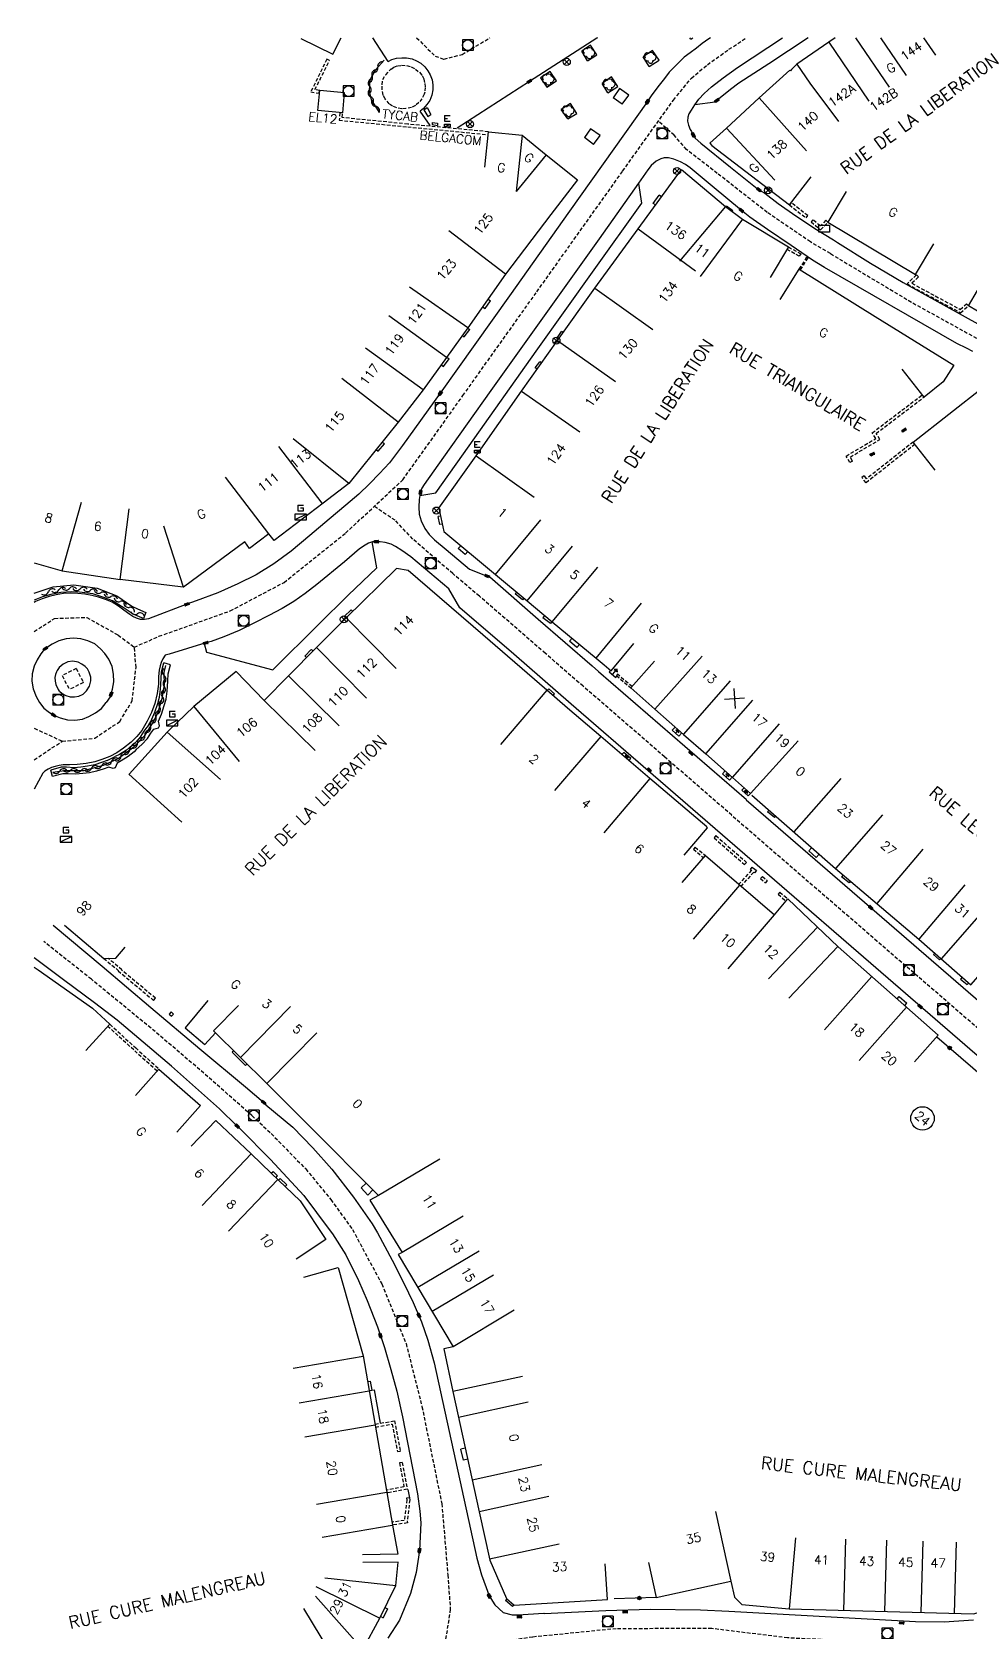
# Model space of a CAD drawing. Header units: millimetres. Extents: x 115000 to 116001, y 121000 to 122001.
# Drawn here: x 114999.7 to 115131.3, y 121776.2 to 122000.8 of the extents above; entities that cross this region are included whole.
import ezdxf
from ezdxf.enums import TextEntityAlignment as Align

# ---------------------------------------------------------------- set-up
doc = ezdxf.new("R2010")
doc.units = ezdxf.units.MM
doc.linetypes.add('DASHED', pattern=[0.75, 0.5, -0.25])
doc.layers.get('0').update_dxf_attribs({"linetype": 'CONTINUOUS'})
for name, color, linetype in [('W0001', 6, 'DASHED'), ('W0008', 7, 'CONTINUOUS'), ('W0100', 7, 'CONTINUOUS'), ('W0105', 7, 'CONTINUOUS'), ('W0112', 1, 'DASHED'), ('W0120', 7, 'CONTINUOUS'), ('W0300', 7, 'CONTINUOUS'), ('W0310', 3, 'CONTINUOUS'), ('W0322', 7, 'CONTINUOUS'), ('W0400', 7, 'CONTINUOUS'), ('W0420', 7, 'CONTINUOUS'), ('W0430', 7, 'CONTINUOUS'), ('W0432', 7, 'CONTINUOUS'), ('W0469', 7, 'CONTINUOUS'), ('W0984', 7, 'CONTINUOUS'), ('W0989', 7, 'CONTINUOUS'), ('W0991', 7, 'CONTINUOUS'), ('W1102', 7, 'CONTINUOUS'), ('W1471', 7, 'CONTINUOUS')]:
    doc.layers.add(name, color=color, linetype=linetype)
doc.styles.get("Standard").update_dxf_attribs({"font": 'romans.shx', "width": 0.85})

# ---------------------------------------------------------------- blocks, each defined once
blk = doc.blocks.new('T400')
for p, q in [((-0.15, 0.3), (0.15, 0.3)), ((-0.15, -0.25), (-0.15, 0.3)), ((-0.15, 0.15), (0.15, 0.15)), ((-0.15, 0), (0.15, 0)), ((0.15, 0.3), (0.15, -0.25)), ((-0.15, -0.15), (0.15, -0.15)), ((-0.15, -0.25), (-0.15, -0.3)), ((-0.15, -0.3), (0.15, -0.3)), ((0.15, -0.3), (0.15, -0.25))]:
    blk.add_line(p, q)
blk = doc.blocks.new('T420')
for p, q in [((0.75, 0.75), (-0.75, 0.75)), ((-0.75, 0.75), (-0.75, -0.75)), ((0.75, 0.75), (0.75, -0.75)), ((0.75, -0.75), (-0.75, -0.75))]:
    blk.add_line(p, q)
blk.add_ellipse((0, 0), major_axis=(-0.53, 0.53), ratio=1, start_param=3.926991, end_param=10.210176)
blk = doc.blocks.new('t991o')
at = {"color": 0, "linetype": 'Continuous'}
for p, q in [((-1, 1), (1, -1)), ((-1, -1), (1, 1))]:
    blk.add_line(p, q, dxfattribs=at)
blk = doc.blocks.new('t322o')
at = {"color": 0, "linetype": 'Continuous'}
for radius in [0.25, 0.15]:
    blk.add_circle((0, 0), radius, dxfattribs=at)
blk = doc.blocks.new('T300')
for p, q in [((-0.8, 0.51), (-0.86, 0.34)), ((-0.86, 0.34), (-0.86, 0.17)), ((-0.86, 0.17), (-0.74, 0.06)), ((-0.69, 0.63), (-0.8, 0.51)), ((-0.8, -0.06), (-0.74, 0.06)), ((-0.74, 0.06), (-0.69, 0.11)), ((-0.57, 0.69), (-0.69, 0.63)), ((-0.46, 0.69), (-0.57, 0.69)), ((-0.29, 0.63), (-0.46, 0.69)), ((-0.29, 0.63), (-0.17, 0.74)), ((-0.23, 0.57), (-0.29, 0.63)), ((-0.17, 0.74), (-0.06, 0.8)), ((-0.06, 0.8), (0.06, 0.8)), ((0.06, 0.8), (0.23, 0.74)), ((0.23, 0.74), (0.34, 0.63)), ((0.34, 0.63), (0.4, 0.51)), ((0.46, 0.46), (0.34, 0.46)), ((0.4, 0.51), (0.4, 0.46)), ((0.57, 0.4), (0.46, 0.46)), ((0.57, 0.4), (0.69, 0.29)), ((0.69, 0.29), (0.74, 0.17)), ((0.74, 0.06), (0.69, -0.17)), ((0.74, 0.17), (0.74, 0.06)), ((-0.8, -0.17), (-0.8, -0.06)), ((-0.8, -0.23), (-0.8, -0.17)), ((-0.74, -0.34), (-0.8, -0.23)), ((-0.69, -0.4), (-0.74, -0.34)), ((-0.51, -0.46), (-0.69, -0.4)), ((-0.4, -0.46), (-0.51, -0.46)), ((-0.4, -0.46), (-0.34, -0.46)), ((-0.34, -0.46), (-0.34, -0.4)), ((-0.34, -0.51), (-0.34, -0.46)), ((-0.29, -0.63), (-0.34, -0.51)), ((-0.17, -0.74), (-0.29, -0.63)), ((-0.06, -0.8), (-0.17, -0.74)), ((0.06, -0.8), (-0.06, -0.8)), ((0.17, -0.74), (0.06, -0.8)), ((0.23, -0.69), (0.17, -0.74)), ((0.29, -0.46), (0.23, -0.46)), ((0.29, -0.63), (0.23, -0.69)), ((0.46, -0.4), (0.29, -0.46)), ((0.34, -0.51), (0.29, -0.63)), ((0.34, -0.51), (0.34, -0.46)), ((0.57, -0.34), (0.46, -0.4)), ((0.63, -0.29), (0.57, -0.34)), ((0.69, -0.17), (0.63, -0.29))]:
    blk.add_line(p, q)
blk = doc.blocks.new('T469')
at = {"color": 0, "linetype": 'Continuous', "flags": 128}
for points in [[(-0.35, 0.35), (0.35, -0.35)], [(-0.35, -0.35), (0.35, 0.35)]]:
    blk.add_lwpolyline(points, dxfattribs=at)
at = {"color": 0, "linetype": 'Continuous'}
blk.add_circle((0, 0), 0.5, dxfattribs=at)
blk = doc.blocks.new('T430')
for p, q in [((-0.4, 1.4), (0.4, 1.4)), ((-0.4, 1.4), (-0.4, 0.6)), ((-0.4, 1), (0, 1)), ((-0.4, 0.6), (0.4, 0.6)), ((-0.4, 0.2), (0.4, 0.2)), ((-0.4, -0.2), (-0.4, 0.2)), ((-0.4, -0.2), (0.4, 0.2)), ((0.4, 0.2), (0.4, -0.2)), ((-0.4, -0.2), (0.4, -0.2))]:
    blk.add_line(p, q)
blk = doc.blocks.new('T1471')
at = {"color": 0, "linetype": 'Continuous', "flags": 128}
blk.add_lwpolyline([(-0.75, -0.5), (-0.75, 0.5), (0.75, 0.5), (0.75, -0.5), (-0.75, -0.5)], dxfattribs=at)
blk = doc.blocks.new('T432')
at = {"flags": 128}
for points in [[(0.8, 0.8), (-0.8, 0.8)], [(-0.8, 0.8), (-0.8, 0)], [(0.8, 0.8), (-0.8, 0)], [(-0.8, 0), (0.8, 0)], [(-0.4, 2.1), (-0.4, 1.3)], [(-0.4, 1.3), (0.4, 1.3)], [(-0.39, 2.1), (0.41, 2.1)], [(0, 1.7), (0.4, 1.7)], [(0.4, 1.3), (0.4, 1.7)], [(0.8, 0), (0.8, 0.8)]]:
    blk.add_lwpolyline(points, dxfattribs=at)
blk = doc.blocks.new('t310o')
at = {"color": 0, "linetype": 'Continuous'}
for centre, start, end in [((-0.5, 0.38), 216.8699, 323.1304), ((0.5, -0.37), 36.8699, 143.1303)]:
    blk.add_arc(centre, 0.625, start, end, dxfattribs=at)

msp = doc.modelspace()

# ---------------------------------------------------------------- linework, layer by layer
at = {"layer": 'W0001'}
for points in [[(115000, 121916.63), (115002.86, 121918.45), (115007.38, 121918.6), (115011.78, 121916.11), (115014.06, 121914.42), (115017.52, 121915.94), (115027.53, 121919.51), (115035.1, 121923.52), (115043.74, 121930.45), (115051.76, 121937.92), (115060.21, 121949.74), (115070.59, 121964.33), (115082.64, 121981.26), (115089.77, 121991.25), (115092.3, 121994.34), (115094.55, 121996.22), (115097.57, 121998.38), (115100.02, 122000)], [(115053.7, 122000), (115056.31, 121997.43), (115057.54, 121996.99), (115060.1, 121997.66), (115064.01, 122000)], [(115111.83, 121969.69), (115109.01, 121971.33), (115102.95, 121975.47), (115095.94, 121980.96), (115091.62, 121984.31), (115089.87, 121986.31), (115087.66, 121988.27)], [(115111.83, 121969.69), (115123.38, 121962.76), (115132.82, 121957.56), (115136.64, 121956.33), (115139.23, 121956.54), (115145.15, 121958.33), (115156.78, 121962.58), (115162.26, 121965.35)], [(115077.08, 121908.93), (115071.79, 121913.54), (115062.52, 121921.57), (115058.78, 121924.74), (115053.18, 121929.59), (115050.69, 121932.23), (115047.75, 121934.18)], [(115000, 121898.59), (115003.92, 121901.21), (115008.51, 121901.63), (115012.02, 121903.98), (115013.75, 121906.87), (115014.3, 121911.56), (115014.06, 121914.42)], [(115097.97, 121890.82), (115088.54, 121899), (115077.08, 121908.93)], [(115003.92, 121901.2), (115000, 121903)], [(115362.75, 121622.63), (115353.5, 121632.42), (115323.78, 121654.39), (115310.13, 121664.55), (115297.43, 121676.4), (115274.99, 121699.41), (115252.69, 121722.33), (115220.71, 121755.1), (115207.73, 121768.47), (115197.78, 121784.03), (115190.56, 121801.15), (115186, 121810.95), (115181.51, 121818.35), (115176.16, 121824.65), (115171.67, 121829.4), (115159.24, 121838.3), (115142.83, 121851.98), (115118.41, 121873.09), (115097.94, 121890.79)], [(115030.58, 121848.63), (115024.96, 121853.6), (115016.98, 121860.42), (115008.02, 121867.77), (115001.35, 121873.08), (115001.35, 121873.08)], [(115030.58, 121848.63), (115033.28, 121846.1), (115038.13, 121841.13), (115041.66, 121836.84), (115044.7, 121832.63), (115048.8, 121824.99), (115052.23, 121816.61), (115054.46, 121807.75), (115057.24, 121794.12), (115058.09, 121784.12), (115058.44, 121779.29), (115057.54, 121773.51)], [(115194.17, 121792.59), (115186.52, 121788.56), (115174.68, 121786.26), (115154.15, 121780.62), (115129.15, 121773.19), (115114.27, 121774.85), (115105.81, 121775.27), (115095.16, 121776.58), (115081.74, 121776.56), (115070, 121775.39), (115057.54, 121773.51), (115050.21, 121769.3), (115041.33, 121763.66), (115032.52, 121759.62), (115021.48, 121757.06), (115012.57, 121756.95), (115001.02, 121757.85), (115000, 121757.93)]]:
    msp.add_lwpolyline(points, dxfattribs=at)
at = {"layer": 'W0008'}
for p, q in [((115055.6, 121987.69), (115054.2, 121989.7)), ((115010.65, 121907.43), (115010.08, 121906.64))]:
    msp.add_line(p, q, dxfattribs=at)
at = {"layer": 'W0008', "flags": 128}
msp.add_lwpolyline([(115652.23, 121548.45, -0.000001), (115655.3, 121533.37, -0.000001), (115657, 121525, -0.000046)], format="xyb", dxfattribs=at)
at = {"layer": 'W0008'}
for points in [[(115094.98, 122000), (115094.73, 121999.84), (115093.81, 121999.2), (115093, 121998.56), (115092.13, 121997.89), (115091.3, 121997.26), (115090.59, 121996.57), (115089.87, 121995.86), (115089.19, 121995.17), (115088.5, 121994.3), (115087.78, 121993.37), (115087.18, 121992.53), (115086.66, 121991.84), (115086.13, 121991.03), (115075.2, 121975.63), (115066.76, 121963.78), (115057.03, 121950.08), (115051.72, 121942.72), (115049.88, 121940.32), (115048.5, 121938.82), (115047.08, 121937.35), (115045.61, 121935.91), (115043.76, 121934.35), (115041.43, 121932.39), (115038.73, 121930.1), (115036.1, 121927.9), (115033.63, 121926.11), (115031.16, 121924.59), (115028.6, 121923.29), (115025.78, 121922.05), (115022.76, 121920.93), (115021.42, 121920.46), (115016.03, 121918.39), (115015.51, 121918.29), (115014.92, 121918.29), (115014.35, 121918.48), (115013.85, 121918.71), (115013.41, 121919), (115012.6, 121919.61), (115011.82, 121920.19), (115010.95, 121920.72), (115010, 121921.13), (115009.01, 121921.46), (115008.11, 121921.67), (115007.12, 121921.87), (115006.12, 121921.97), (115005.09, 121922.01), (115004.1, 121921.94), (115003.1, 121921.78), (115002.11, 121921.54), (115001.13, 121921.21), (115000.19, 121920.81), (115000, 121920.71)], [(115049.72, 121996.66), (115047.55, 122000)], [(115079.1, 122000), (115079.02, 121999.95), (115069.56, 121993.88), (115059.41, 121987.33)], [(115092.76, 121990.6), (115093.35, 121991.39), (115094.1, 121992.19), (115095.13, 121993.13), (115096.76, 121994.4), (115098.79, 121995.85), (115105.11, 122000)], [(115108.7, 122000), (115103.18, 121996.36), (115098.96, 121993.63), (115097.77, 121992.73), (115095.89, 121991.21), (115095.62, 121990.94), (115092.77, 121990.6)], [(115049.71, 121996.66), (115050.21, 121996.94), (115050.88, 121997.13), (115051.62, 121997.19), (115052.3, 121997.2), (115053.07, 121997.05), (115053.7, 121996.77), (115054.3, 121996.42), (115054.84, 121995.93), (115055.28, 121995.38), (115055.63, 121994.79), (115055.88, 121994.1), (115055.99, 121993.39), (115055.97, 121992.68), (115055.83, 121991.93), (115055.54, 121991.2), (115055.16, 121990.62), (115054.67, 121990.07), (115054.2, 121989.7)], [(115112.8, 121971.26), (115117.45, 121968.36), (115122.04, 121965.61), (115132.93, 121959.59), (115135.53, 121958.4), (115137.2, 121958.09), (115139.7, 121958.32), (115139.81, 121958.38), (115143.61, 121959.46), (115148.18, 121961.04), (115155.52, 121964.33), (115156.79, 121965.29), (115157.36, 121966.77), (115156.86, 121968.23), (115145.51, 121992.72)], [(115092.75, 121990.59), (115092.26, 121989.85), (115091.95, 121989.32), (115091.8, 121988.83), (115091.77, 121988.29), (115091.88, 121987.71), (115092.13, 121987.12), (115092.31, 121986.83), (115092.56, 121986.34), (115092.85, 121985.88), (115093.61, 121985.2), (115097.79, 121981.81), (115101.79, 121978.65), (115102.6, 121978.16), (115104.49, 121976.72), (115106.99, 121975), (115109.89, 121973.06), (115112.25, 121971.61), (115112.8, 121971.26)], [(115111, 121967.72), (115109.29, 121968.79), (115106.32, 121970.84), (115102.98, 121973.09), (115100.49, 121974.83), (115099.35, 121975.76), (115095.23, 121979.17), (115092.12, 121981.75), (115091.48, 121982.21), (115090.76, 121982.58), (115089.81, 121982.96), (115089.07, 121983.15), (115088.46, 121983.12), (115087.99, 121983.02), (115087.33, 121982.65), (115086.66, 121982.08), (115086.16, 121981.46), (115084.89, 121979.56), (115079.36, 121971.77), (115072.32, 121961.93), (115064.13, 121950.45), (115057.46, 121941.08), (115054.76, 121937.24), (115054.42, 121936.73), (115054.35, 121936.55), (115054.26, 121936.16), (115054.16, 121935.71), (115054.08, 121935.14), (115054, 121934.07), (115054.06, 121933.11), (115054.35, 121932.14), (115054.85, 121931.09), (115055.47, 121930.25), (115056.22, 121929.5), (115057.84, 121928.13), (115061.15, 121925.37), (115063.6, 121924.4), (115063.99, 121924.28), (115070.78, 121918.37), (115078.38, 121911.8), (115079.27, 121910.99)], [(115054.16, 121935.74), (115056.41, 121936.08), (115061.07, 121942.68), (115070.49, 121955.98), (115078.64, 121967.41), (115085.32, 121976.77), (115084.91, 121979.54)], [(115131.83, 121955.95), (115130.95, 121956.4), (115129.6, 121957.08), (115111, 121967.72)], [(115075.41, 121906.41), (115067.35, 121913.41), (115059.79, 121919.95), (115058.23, 121922.59), (115052.88, 121927.09), (115051.62, 121927.99), (115050.76, 121928.56), (115050.11, 121928.88), (115049.31, 121929.11), (115048.61, 121929.22), (115048.07, 121929.23), (115047.52, 121929.19), (115046.95, 121929.02), (115046.48, 121928.76), (115045.68, 121928.21), (115043.58, 121926.38), (115039.67, 121923.22), (115038.04, 121921.93), (115036.47, 121920.85), (115034.81, 121919.85), (115032.97, 121918.88), (115030.96, 121917.84), (115028.76, 121916.74), (115026.62, 121915.86), (115024.87, 121915.21), (115024.08, 121915.02), (115018.96, 121913.44), (115018.41, 121913.27), (115018.07, 121912.77), (115017.85, 121912.27), (115017.67, 121911.78), (115017.54, 121911.17), (115017.46, 121910.28), (115017.45, 121909.21), (115017.28, 121907.93), (115016.94, 121906.52), (115016.49, 121905.26), (115015.88, 121904.01), (115015.09, 121902.71), (115014.4, 121901.88), (115013.61, 121901.08), (115012.55, 121900.23), (115011.58, 121899.56), (115010.6, 121899.05), (115009.49, 121898.62), (115008.49, 121898.31), (115007.29, 121898.08), (115006.01, 121897.95), (115004.95, 121897.89), (115004.04, 121897.87), (115003.48, 121897.8), (115002.92, 121897.65), (115002.42, 121897.5), (115001.97, 121897.27), (115001.51, 121896.99), (115001.21, 121896.7), (115000, 121894.45)], [(115023.87, 121914.93), (115024.2, 121913.7), (115033.5, 121911.22), (115039.94, 121917.58), (115044.11, 121921.72), (115048.12, 121925.58), (115047.47, 121929.21)], [(115010.66, 121907.44), (115010.8, 121907.82), (115011.01, 121908.5), (115011.18, 121909.54), (115011.15, 121910.63), (115010.96, 121911.68), (115010.49, 121912.72), (115009.93, 121913.52), (115009.3, 121914.17), (115008.5, 121914.87), (115007.51, 121915.32), (115006.56, 121915.59), (115005.52, 121915.68), (115004.49, 121915.59), (115003.45, 121915.32), (115002.51, 121914.85), (115001.57, 121914.22), (115001.25, 121913.91), (115000.93, 121913.47), (115000.39, 121912.64), (115000, 121911.74), (114999.71, 121910.68), (114999.68, 121909.65), (114999.83, 121908.58), (115000.25, 121907.49), (115000.73, 121906.65), (115001.36, 121905.86), (115001.94, 121905.4), (115002.72, 121904.88), (115003.64, 121904.49), (115004.67, 121904.21), (115005.68, 121904.18), (115006.76, 121904.32), (115007.68, 121904.7), (115008.61, 121905.2), (115009.46, 121905.8), (115010.09, 121906.64)], [(115100, 121892.96), (115156.44, 121844.14)], [(115158.13, 121834.81), (115094.93, 121889.49)], [(115002.68, 121875.38), (115002.68, 121875.38), (115009.55, 121869.6), (115016.38, 121863.82), (115023.26, 121858.02), (115029.66, 121852.66), (115032.22, 121850.49)], [(115028.94, 121846.78), (115028.52, 121847.16), (115026.03, 121849.56), (115023.06, 121852.2), (115019.29, 121855.55), (115014.71, 121859.46), (115011.63, 121862.03), (115008.47, 121864.47), (115004.1, 121867.71), (115000.01, 121870.79)], [(115032.22, 121850.49), (115032.53, 121850.15), (115036.32, 121846.98), (115039.14, 121844.1), (115041.8, 121841.12), (115044.86, 121837.16), (115047.47, 121833.44), (115048.23, 121832.15), (115050.29, 121828.32), (115051.93, 121825.11), (115053.24, 121822.4), (115054.41, 121819.65), (115055.3, 121817.08), (115056.16, 121813.91), (115062.16, 121786.49), (115062.81, 121784.11), (115063.46, 121782.35), (115063.91, 121781.16), (115064.68, 121779.9), (115065.88, 121778.82), (115067.11, 121778.5), (115067.92, 121778.52), (115071.56, 121778.74), (115071.63, 121778.68), (115080.27, 121779.14), (115086.52, 121779.31), (115093.56, 121779.22), (115097.56, 121779.04), (115123.77, 121777.57), (115127.8, 121777.51), (115131.92, 121777.79)], [(115028.94, 121846.78), (115033.2, 121842.47), (115037.86, 121837.41), (115041.41, 121832.61), (115041.89, 121832.04), (115043.75, 121829.06), (115045.54, 121825.45), (115046.76, 121822.66), (115048.22, 121818.94), (115049.2, 121816.06), (115050.1, 121812.99), (115050.93, 121809.94), (115051.74, 121806.34), (115053.84, 121795.52), (115054.17, 121793.05), (115054.29, 121791.41), (115054.1, 121787.53), (115053.64, 121784.47), (115052.84, 121781.53), (115051.28, 121777.76), (115049.67, 121775.21)]]:
    msp.add_lwpolyline(points, dxfattribs=at)
at = {"layer": 'W0008', "flags": 128}
for points in [[(115079.27, 121910.99), (115100.03, 121893)], [(115094.93, 121889.49), (115086.23, 121897.05), (115075.41, 121906.41)]]:
    msp.add_lwpolyline(points, dxfattribs=at)
at = {"layer": 'W0100'}
for p, q in [((115107.11, 121996.31), (115108.93, 121993.65)), ((115039.83, 121989.81), (115040.09, 121992.62)), ((115043.34, 121989.46), (115039.83, 121989.81)), ((115054.72, 121989.89), (115055.26, 121988.94)), ((115055.26, 121988.94), (115055.71, 121989.24)), ((115055.9, 121988.11), (115055.89, 121987.8)), ((115055.89, 121987.8), (115056.65, 121987.7)), ((115080.76, 121910.95), (115080.93, 121911.16)), ((115081.71, 121910.17), (115081.85, 121910.34)), ((115100.28, 121893.52), (115100.59, 121893.87))]:
    msp.add_line(p, q, dxfattribs=at)
for points in [[(115037.46, 121999.91), (115041.93, 121997.68), (115043.09, 122000)], [(115112.49, 122000), (115111.6, 121999.4), (115107.11, 121996.31), (115106.37, 121995.56), (115106.22, 121995.37), (115106.14, 121995.44), (115101.83, 121991.59), (115097.22, 121987.32), (115094.9, 121985.22), (115095.18, 121984.86), (115102.34, 121979.4), (115106.06, 121976.53), (115109.11, 121980.49)], [(115043.34, 121989.46), (115043.6, 121992.27), (115040.09, 121992.62)], [(115054.72, 121989.89), (115055.17, 121990.19), (115055.71, 121989.24)], [(115055.9, 121988.11), (115056.65, 121988.01), (115056.65, 121987.7)], [(115144.93, 121989.3), (115144.93, 121989.3), (115152.3, 121973.83), (115155.94, 121967.05), (115155.28, 121965.51), (115144.67, 121960.23), (115139.76, 121958.54), (115138.38, 121961.69), (115135.01, 121960.13), (115131.22, 121962.35), (115133.74, 121966.66)], [(115063.29, 121981.83), (115063.81, 121986.8), (115068.53, 121986.31), (115071.92, 121983.55), (115076.32, 121980.06), (115072.58, 121975.17), (115066.18, 121966.81), (115060.91, 121959.25), (115057.92, 121955.1), (115054.62, 121950.55), (115051.11, 121946.02), (115044.18, 121937.4), (115040.57, 121934.66), (115033.7, 121929.39), (115032.96, 121930.35), (115030.24, 121928.27), (115029.58, 121929.21), (115020.95, 121922.83), (115020.91, 121922.83), (115012.09, 121923.94)], [(115056.82, 121933.96), (115062.06, 121941.3), (115068.45, 121950.39), (115073.5, 121957.5), (115078.73, 121964.84), (115084.82, 121973.18), (115090.9, 121981.49), (115097.07, 121976.29), (115099.47, 121974.52), (115105.92, 121970.64), (115103.35, 121966.35)], [(115114.05, 121978.4), (115111.48, 121974.11), (115123.77, 121966.75), (115126.34, 121971.04)], [(115104.79, 121963.24), (115107.43, 121967.49), (115118.09, 121960.86)], [(115118.09, 121960.87), (115129.14, 121954.03), (115127.67, 121951.66), (115124.98, 121949.54), (115121.89, 121953.48)], [(115126.54, 121939.29), (115123.46, 121943.23), (115133.49, 121951.09), (115133.3, 121951.44), (115153.08, 121958.47), (115155.51, 121959.05), (115155.75, 121959.06), (115155.93, 121959.03), (115158.88, 121957.84), (115170.51, 121949.84), (115167.67, 121945.72)], [(115056.82, 121933.96), (115057.55, 121930.64), (115064.77, 121924.62), (115069.23, 121920.92), (115072.76, 121917.97), (115078.91, 121912.88), (115080.06, 121911.92)], [(115074.92, 121905.83), (115071.98, 121908.36), (115063.03, 121916.16), (115052.53, 121925.2), (115050.88, 121925.47), (115043.83, 121918.52), (115039.63, 121914.37), (115035.72, 121910.41), (115032.29, 121906.91), (115028.37, 121910.99), (115022.42, 121906.07), (115018.86, 121902.68), (115018.69, 121902.49), (115013.31, 121896.6)], [(115081.23, 121910.56), (115081.87, 121911.33), (115081.47, 121911.29), (115081.91, 121910.93), (115081.87, 121911.33)], [(115090.08, 121902.32), (115090.5, 121902.78), (115090.1, 121902.76), (115090.52, 121902.38), (115090.5, 121902.78)], [(115083.31, 121899.21), (115083.05, 121898.91), (115083.45, 121898.93), (115083.03, 121899.31), (115083.05, 121898.91)], [(115097.16, 121896.18), (115097.54, 121896.61), (115097.14, 121896.58), (115097.56, 121896.21), (115097.54, 121896.61)], [(115099.84, 121893.92), (115100.16, 121894.26), (115099.76, 121894.25), (115100.17, 121893.86), (115100.16, 121894.26)], [(115100.78, 121893.64), (115112.56, 121883.32), (115124.25, 121873.41), (115131.57, 121867.01), (115134.86, 121870.77)], [(115091, 121881.38), (115094.26, 121885.17), (115103.96, 121876.84), (115105.86, 121879.05), (115112.9, 121872.35), (115126.95, 121859.94), (115123.64, 121856.19)], [(115004.24, 121875.35), (115009.77, 121870.71), (115011.47, 121870.74), (115012.79, 121872.3)], [(115000, 121869.48), (115000.57, 121869.08), (115008.18, 121863.71), (115010.62, 121861.45), (115007.23, 121857.78)], [(115024.39, 121864.77), (115021.18, 121860.93), (115023.94, 121858.63), (115025.45, 121860.24)], [(115028.67, 121864.08), (115025.17, 121860.51), (115028.97, 121856.79), (115032.69, 121853.13), (115038.67, 121847.13)], [(115014.21, 121851.43), (115017.52, 121855.17), (115023.34, 121850.03), (115020.02, 121846.28)], [(115033.28, 121840.52), (115030.48, 121843.24), (115025.51, 121847.96), (115022.06, 121844.33)], [(115038.65, 121847.12), (115048.37, 121837.4), (115047.15, 121836.74), (115051.67, 121829.4), (115051.13, 121829.12), (115058.83, 121816.17), (115057.52, 121815.86), (115058.8, 121809.88), (115062.51, 121792.96), (115063.97, 121786.19), (115066.34, 121780.82), (115067.41, 121779.86), (115080.5, 121780.66), (115080.2, 121785.65)], [(115033.28, 121840.52), (115037.36, 121836.65), (115040.97, 121831.23), (115036.81, 121828.46)], [(115086.29, 121785.84), (115087.36, 121780.96), (115097.84, 121783.25), (115098.36, 121781.01), (115099.38, 121779.95), (115106.02, 121779.35), (115131.93, 121778.64), (115141.47, 121781.27), (115152.6, 121785.83), (115157.08, 121786.95), (115177.88, 121791.18), (115186.8, 121794.11), (115181.89, 121808.63), (115181.9, 121808.6), (115177.4, 121816.24), (115177.26, 121816.45), (115177.16, 121816.57), (115177.01, 121816.72), (115159.53, 121831.99), (115156.24, 121828.22)], [(115037.88, 121825.93), (115042.69, 121827.3), (115046.22, 121814.87), (115050.3, 121791.12), (115051.09, 121787.01), (115046.09, 121786.93)], [(115009.9, 121767.38), (115009.66, 121762.39), (115019.49, 121761.9), (115027, 121762.64), (115034.98, 121765.96), (115034.95, 121766), (115043.01, 121770.87), (115046.15, 121773.65), (115048.52, 121778.04), (115050.77, 121782.62), (115051.13, 121785.93), (115046.13, 121785.88)]]:
    msp.add_lwpolyline(points, dxfattribs=at)
at = {"layer": 'W0100', "flags": 128}
for points in [[(115000, 121926.27), (115003.9, 121925.15), (115012.09, 121923.94), (115012.09, 121923.94)], [(115080.06, 121911.92), (115081.01, 121911.1), (115084.21, 121914.94)], [(115080.76, 121910.95), (115081.71, 121910.17)], [(115087.13, 121912.43), (115083.81, 121908.69), (115087.18, 121905.69), (115091.19, 121902.17), (115094.34, 121899.43), (115098.08, 121896.13), (115100.61, 121893.85)], [(115091.3, 121885.21), (115094.54, 121889.02), (115094.42, 121889.12), (115094.48, 121889.18), (115086.48, 121895.98), (115079.58, 121901.88), (115074.92, 121905.83)], [(115090.02, 121903.2), (115089.61, 121902.74), (115090.54, 121901.9), (115090.97, 121902.37)], [(115083.55, 121898.48), (115083.8, 121898.77), (115082.82, 121899.64), (115082.55, 121899.34)], [(115097.05, 121897.04), (115096.67, 121896.62), (115097.65, 121895.74), (115098.03, 121896.18)], [(115099.7, 121894.67), (115099.39, 121894.33), (115100.28, 121893.52)]]:
    msp.add_lwpolyline(points, dxfattribs=at)
at = {"layer": 'W0105'}
for p, q in [((115092.22, 121999.81), (115092.1, 122000)), ((115077.71, 121996.78), (115076.9, 121998.11)), ((115086.35, 121995.96), (115085.51, 121997.34)), ((115073.37, 121993.96), (115072.46, 121995.26)), ((115080.57, 121992.28), (115079.75, 121993.6)), ((115074.93, 121988.63), (115074.03, 121989.95)), ((115082.56, 121990.66), (115081.32, 121991.55)), ((115078.56, 121985.01), (115077.28, 121985.98)), ((115086.95, 121976.75), (115087.78, 121977.88)), ((115087.26, 121976.52), (115086.95, 121976.75)), ((115088.09, 121977.65), (115087.78, 121977.88)), ((115097.15, 121976.23), (115097.24, 121976.36)), ((115098.14, 121975.72), (115097.24, 121976.36)), ((115098.04, 121975.58), (115098.14, 121975.72)), ((115063.34, 121961.97), (115064.09, 121963.06)), ((115063.74, 121963.31), (115064.09, 121963.06)), ((115062.98, 121962.22), (115063.34, 121961.97)), ((115060.14, 121958.18), (115060.38, 121958)), ((115060.38, 121958), (115061.18, 121959.02)), ((115060.9, 121959.24), (115061.18, 121959.02)), ((115073.39, 121957.78), (115074.05, 121958.74)), ((115074.27, 121958.59), (115074.05, 121958.74)), ((115073.6, 121957.64), (115073.39, 121957.78)), ((115057.17, 121954.07), (115057.47, 121953.85)), ((115057.47, 121953.85), (115058.27, 121954.93)), ((115057.96, 121955.16), (115058.27, 121954.93)), ((115070.38, 121953.65), (115071.01, 121954.51)), ((115070.63, 121953.47), (115070.38, 121953.65)), ((115071.25, 121954.34), (115071.01, 121954.51)), ((115048.3, 121941.94), (115049.18, 121942.99)), ((115048.88, 121943.24), (115049.18, 121942.99)), ((115048.02, 121942.17), (115048.3, 121941.94)), ((115057.07, 121932.83), (115056.75, 121932.77)), ((115056.95, 121931.64), (115056.75, 121932.77)), ((115057.31, 121931.7), (115056.95, 121931.64)), ((115059.91, 121928.67), (115059.56, 121928.29)), ((115060.52, 121927.43), (115059.56, 121928.29)), ((115060.9, 121927.85), (115060.52, 121927.43)), ((115067.77, 121922.13), (115067.57, 121921.9)), ((115068.58, 121921.05), (115067.57, 121921.9)), ((115068.78, 121921.29), (115068.58, 121921.05)), ((115043.53, 121918.73), (115044.52, 121919.68)), ((115043.78, 121918.47), (115043.53, 121918.73)), ((115044.76, 121919.44), (115044.52, 121919.68)), ((115071.69, 121918.87), (115071.45, 121918.55)), ((115072.5, 121917.74), (115071.45, 121918.55)), ((115072.71, 121918.01), (115072.5, 121917.74)), ((115075.54, 121915.67), (115075.18, 121915.26)), ((115076.2, 121914.36), (115075.18, 121915.26)), ((115038.23, 121912.95), (115038.04, 121913.13)), ((115039.14, 121913.88), (115038.95, 121914.07)), ((115076.59, 121914.8), (115076.2, 121914.36)), ((115072.04, 121908.31), (115072.26, 121908.57)), ((115072.26, 121908.57), (115073.09, 121907.86)), ((115003.54, 121908.23), (115003.43, 121908.45)), ((115072.87, 121907.61), (115073.09, 121907.86)), ((115016.54, 121904.3), (115015.86, 121903.17)), ((115010.25, 121898.48), (115011.39, 121899.04)), ((115028.02, 121857.72), (115027.82, 121857.53)), ((115027.82, 121857.53), (115029.68, 121855.65)), ((115029.9, 121855.88), (115029.68, 121855.65))]:
    msp.add_line(p, q, dxfattribs=at)
for points in [[(115077.71, 121996.78), (115079.02, 121997.63), (115078.15, 121998.96), (115076.9, 121998.11)], [(115092.22, 121999.81), (115092.51, 122000)], [(115086.35, 121995.96), (115087.76, 121996.88), (115086.85, 121998.22), (115085.51, 121997.34)], [(115072.46, 121995.26), (115071.12, 121994.36), (115072.01, 121993.08), (115073.37, 121993.96)], [(115080.57, 121992.28), (115081.99, 121993.17), (115081.09, 121994.52), (115079.75, 121993.6)], [(115082.56, 121990.66), (115083.51, 121991.93), (115082.2, 121992.89), (115081.32, 121991.55)], [(115074.93, 121988.63), (115076.21, 121989.38), (115075.34, 121990.79), (115074.03, 121989.95)], [(115078.56, 121985.01), (115079.47, 121986.26), (115078.14, 121987.21), (115077.28, 121985.98)], [(115000, 121922.02), (115002.65, 121922.89), (115005.55, 121923.18), (115008.85, 121922.72), (115011.62, 121921.63), (115013.72, 121920.19), (115014.52, 121919.79), (115015.68, 121919.29), (115015.33, 121918.43), (115013.91, 121919.06), (115012.64, 121919.87), (115010.97, 121920.92), (115009.78, 121921.41), (115008.21, 121921.9), (115006.35, 121922.12), (115005.28, 121922.21), (115003.73, 121922.1), (115002.32, 121921.83), (115001.16, 121921.5), (115000, 121921)], [(115038.04, 121913.13), (115038.04, 121913.2), (115038.87, 121914.05), (115038.95, 121914.07)], [(115003.56, 121908.23), (115003.91, 121907.92), (115004.45, 121907.63), (115005.06, 121907.44), (115005.65, 121907.43), (115006.26, 121907.55), (115006.87, 121907.83), (115007.33, 121908.26), (115007.78, 121908.95), (115007.96, 121909.67), (115007.95, 121910.21), (115007.72, 121910.9), (115007.46, 121911.36), (115007.13, 121911.72), (115006.7, 121912.02), (115006.18, 121912.31), (115005.42, 121912.44), (115004.72, 121912.34), (115004.04, 121912.02), (115003.52, 121911.56), (115003.21, 121911.16), (115003.14, 121910.94), (115003, 121910.59), (115002.9, 121910.14), (115002.95, 121909.65), (115003.01, 121909.18), (115003.22, 121908.73), (115003.43, 121908.44)], [(115014.31, 121900.04), (115015.13, 121900.74), (115015.9, 121901.6), (115016.39, 121902.32), (115016.79, 121902.88), (115017.43, 121903.1), (115017.59, 121903.38), (115017.46, 121904.02), (115017.86, 121905.01), (115018.26, 121906.23), (115018.51, 121907.1), (115018.68, 121908.22), (115018.77, 121909.66), (115018.81, 121910.67), (115019.12, 121911.92), (115018.19, 121912.21)], [(115016.54, 121904.3), (115016.54, 121904.31), (115016.93, 121905.3), (115017.34, 121906.51), (115017.59, 121907.39), (115017.75, 121908.51), (115017.85, 121909.95), (115017.88, 121910.96), (115018.19, 121912.21)], [(115013.38, 121900.33), (115014.21, 121901.03), (115014.97, 121901.89), (115015.46, 121902.6), (115015.86, 121903.17)], [(115014.3, 121900.03), (115014.02, 121899.72), (115013.19, 121899.05), (115012.23, 121898.43), (115011.64, 121898.13), (115011.39, 121897.48), (115011.09, 121897.38), (115010.49, 121897.57), (115009.69, 121897.29), (115008.74, 121896.99), (115007.74, 121896.78), (115006.81, 121896.65), (115005.85, 121896.58), (115004.76, 121896.63), (115004.03, 121896.64), (115002.56, 121896.24), (115002.32, 121897.15)], [(115014.06, 121900.94), (115013.77, 121900.63), (115012.94, 121899.96), (115011.99, 121899.34), (115011.39, 121899.04)], [(115010.25, 121898.48), (115009.44, 121898.2), (115008.49, 121897.9), (115007.49, 121897.69), (115006.56, 121897.56), (115005.61, 121897.49), (115004.51, 121897.54), (115003.79, 121897.55), (115002.32, 121897.15)]]:
    msp.add_lwpolyline(points, dxfattribs=at)
at = {"layer": 'W0112'}
for p, q in [((115039.43, 121992.72), (115041.46, 121996.8)), ((115050.11, 121995.62), (115049.84, 121995.35)), ((115040.08, 121992.61), (115039.43, 121992.72)), ((115043.26, 121988.79), (115043.32, 121989.43)), ((115106.06, 121976.52), (115108.41, 121974.7)), ((115108.41, 121974.7), (115108.65, 121975.02)), ((115109.1, 121974.14), (115110.45, 121973.02)), ((115110.45, 121973.02), (115111.48, 121974.11)), ((115105.93, 121970.63), (115107.66, 121969.65)), ((115108.48, 121969.19), (115107.41, 121967.5)), ((115107.66, 121969.65), (115107.46, 121969.31)), ((115107.41, 121967.5), (115107.43, 121967.49)), ((115123.9, 121966.7), (115124.18, 121966.41)), ((115130.96, 121962.65), (115131.22, 121962.35)), ((115114.91, 121940.52), (115114.56, 121940.33)), ((115116.57, 121938.5), (115116.25, 121938.25)), ((115005.89, 121911.42), (115003.93, 121910.42)), ((115003.93, 121910.42), (115004.94, 121908.46)), ((115092.84, 121886.34), (115092.58, 121886.03)), ((115092.84, 121886.34), (115094.26, 121885.17)), ((115095.75, 121887.95), (115095.49, 121887.64)), ((115092.58, 121886.03), (115094, 121884.87)), ((115100.04, 121884.18), (115099.77, 121883.88)), ((115100.74, 121883.08), (115098.97, 121881.12)), ((115101.05, 121882.83), (115099.27, 121880.86)), ((115100.8, 121883.53), (115100.57, 121883.2)), ((115100.57, 121883.2), (115100.74, 121883.08)), ((115101.05, 121882.83), (115101.16, 121882.73)), ((115101.43, 121883.03), (115101.16, 121882.73)), ((115102.29, 121882.22), (115102.02, 121881.92)), ((115102.95, 121881.64), (115102.69, 121881.34)), ((115104.74, 121880.01), (115104.47, 121879.71)), ((115104.47, 121879.71), (115105.58, 121878.73)), ((115104.74, 121880.01), (115105.85, 121879.04)), ((115012.31, 121869.1), (115010.38, 121870.72)), ((115011.79, 121868.95), (115016.77, 121864.81)), ((115010.62, 121861.45), (115014.25, 121858.14)), ((115018.96, 121862.89), (115019.29, 121862.57)), ((115019.29, 121862.57), (115019.57, 121862.86)), ((115013.98, 121857.84), (115010.35, 121861.15)), ((115017.26, 121854.87), (115013.98, 121857.84)), ((115014.25, 121858.14), (115017.55, 121855.15)), ((115051.02, 121801.43), (115051.42, 121801.5)), ((115051.68, 121799.91), (115051.29, 121799.84)), ((115052.7, 121794.93), (115052.3, 121794.88))]:
    msp.add_line(p, q, dxfattribs=at)
for points in [[(115041.46, 121996.8), (115041.1, 121996.98), (115038.84, 121992.42)], [(115050.12, 121995.61), (115050.51, 121995.88), (115051.01, 121996.07), (115051.6, 121996.14), (115052.3, 121996.11), (115052.96, 121995.94), (115053.55, 121995.6), (115054.1, 121995.15), (115054.48, 121994.69), (115054.73, 121994.2), (115054.85, 121993.6), (115054.93, 121993.03), (115054.86, 121992.37), (115054.77, 121992.06), (115054.46, 121991.45), (115054.03, 121990.9), (115053.54, 121990.49), (115052.99, 121990.23), (115052.21, 121990.05), (115051.62, 121990.04), (115050.92, 121990.15), (115050.33, 121990.39), (115049.86, 121990.71), (115049.3, 121991.41), (115048.99, 121991.95), (115048.85, 121992.72), (115048.85, 121993.4), (115048.96, 121994.15), (115049.36, 121994.82), (115049.84, 121995.35)], [(115038.84, 121992.42), (115040.01, 121992.21), (115040.08, 121992.61)], [(115043.32, 121989.43), (115042.93, 121989.48), (115042.82, 121988.43), (115052.45, 121987.49)], [(115063.8, 121986.8), (115052.49, 121987.88), (115043.26, 121988.79)], [(115052.45, 121987.49), (115063.76, 121986.4), (115063.8, 121986.8)], [(115108.65, 121975.02), (115106.31, 121976.84), (115106.06, 121976.52)], [(115110.41, 121973.57), (115109.36, 121974.45), (115109.1, 121974.14)], [(115111.48, 121974.11), (115111.19, 121974.39), (115110.41, 121973.57)], [(115107.46, 121969.31), (115105.73, 121970.28), (115105.93, 121970.63)], [(115108.48, 121969.19), (115108.65, 121969.08), (115107.58, 121967.4)], [(115123.9, 121966.7), (115122.59, 121965.43), (115130.12, 121961.37), (115131.22, 121962.35)], [(115124.18, 121966.41), (115123.26, 121965.52), (115130.06, 121961.85), (115130.96, 121962.65)], [(115114.56, 121940.33), (115114.05, 121941.26), (115118.22, 121943.73), (115117.69, 121944.52), (115124.74, 121949.86)], [(115114.91, 121940.52), (115114.59, 121941.11), (115118.79, 121943.6), (115118.24, 121944.43), (115124.98, 121949.54)], [(115123.71, 121942.92), (115116.84, 121937.5), (115116.25, 121938.25)], [(115123.46, 121943.23), (115116.9, 121938.07), (115116.57, 121938.5)], [(115005.89, 121911.42), (115006.9, 121909.45), (115004.94, 121908.46)], [(115083.97, 121908.87), (115081.93, 121910.61), (115081.77, 121910.42), (115083.81, 121908.69)], [(115095.49, 121887.64), (115099.77, 121883.88)], [(115095.75, 121887.95), (115100.04, 121884.18)], [(115100.8, 121883.53), (115101.16, 121883.27), (115101.43, 121883.03)], [(115102.02, 121881.92), (115102.69, 121881.34)], [(115102.29, 121882.22), (115102.95, 121881.64)], [(115009.77, 121870.71), (115011.81, 121869), (115011.79, 121868.95)], [(115016.77, 121864.81), (115017.02, 121865.12), (115012.29, 121869.05), (115012.31, 121869.1)], [(115019.57, 121862.86), (115019.25, 121863.18), (115018.96, 121862.89)], [(115047.87, 121805.28), (115050.6, 121805.77), (115051.42, 121801.5)], [(115047.93, 121804.89), (115050.28, 121805.31), (115051.02, 121801.43)], [(115051.29, 121799.84), (115051.92, 121796.47), (115049.46, 121796.03)], [(115051.68, 121799.91), (115052.39, 121796.15), (115049.53, 121795.63)], [(115052.3, 121794.88), (115052.33, 121794.67), (115051.98, 121791.77), (115050.24, 121791.52)], [(115052.7, 121794.93), (115052.74, 121794.67), (115052.38, 121791.69), (115052.43, 121791.43), (115050.29, 121791.12)]]:
    msp.add_lwpolyline(points, dxfattribs=at)
at = {"layer": 'W0120'}
for p, q in [((115103.2, 121891.52), (115103, 121891.3)), ((115104.14, 121890.69), (115103.95, 121890.47)), ((115109.21, 121886.26), (115108.79, 121885.79)), ((115110.24, 121885.36), (115109.82, 121884.89)), ((115113.61, 121882.44), (115113.39, 121882.18)), ((115114.66, 121881.55), (115114.45, 121881.31)), ((115126.47, 121871.46), (115126.31, 121871.27)), ((115127.33, 121870.71), (115127.15, 121870.51)), ((115130.34, 121868.08), (115130.1, 121867.81)), ((115131.25, 121867.29), (115131.01, 121867.02)), ((115121.2, 121865.02), (115121.48, 121865.33)), ((115122.27, 121864.07), (115122.55, 121864.4)), ((115033.29, 121840.52), (115033.54, 121840.79)), ((115033.94, 121839.9), (115034.18, 121840.15)), ((115034.31, 121839.55), (115034.54, 121839.8)), ((115035.26, 121838.65), (115035.5, 121838.9)), ((115046.62, 121839.14), (115045.94, 121838.46)), ((115047.58, 121838.18), (115046.84, 121837.44)), ((115046.84, 121811.26), (115047.23, 121811.32)), ((115047.06, 121810), (115047.79, 121810.12)), ((115047.46, 121810.07), (115047.23, 121811.32)), ((115048.63, 121805.42), (115047.79, 121810.12)), ((115060.54, 121801.93), (115059.93, 121801.8)), ((115060.89, 121800.36), (115060.29, 121800.23)), ((115066.4, 121780.76), (115066.18, 121780.52)), ((115048.66, 121778.29), (115049, 121778.11)), ((115049.26, 121779.54), (115049.62, 121779.37)), ((115067.38, 121779.89), (115067.18, 121779.66))]:
    msp.add_line(p, q, dxfattribs=at)
for points in [[(115103.95, 121890.47), (115103, 121891.3)], [(115109.82, 121884.89), (115108.79, 121885.79)], [(115114.45, 121881.31), (115113.39, 121882.18)], [(115127.15, 121870.51), (115126.31, 121871.27)], [(115130.1, 121867.81), (115131.01, 121867.02)], [(115121.48, 121865.33), (115122.55, 121864.4)], [(115033.54, 121840.79), (115034.18, 121840.15)], [(115034.54, 121839.8), (115035.5, 121838.9)], [(115046.84, 121837.44), (115045.94, 121838.46)], [(115060.29, 121800.23), (115059.93, 121801.8)], [(115052.47, 121796.12), (115052.7, 121794.93)], [(115067.18, 121779.66), (115066.18, 121780.52)], [(115049.62, 121779.37), (115049, 121778.11)]]:
    msp.add_lwpolyline(points, dxfattribs=at)
at = {"layer": 'W0310'}
for points in [[(115048.47, 121989.52), (115048.02, 121990.25), (115047.38, 121991.27), (115047.07, 121992.5), (115047.18, 121994.08), (115047.98, 121995.55), (115049.13, 121996.86)], [(115002.6, 121896.84), (115004.26, 121897.11), (115006.96, 121897.1), (115009.72, 121897.82), (115011.77, 121898.78), (115014.01, 121900.44), (115015.58, 121902.08), (115016.5, 121903.55), (115017.35, 121905.14), (115017.99, 121907.21), (115018.3, 121909.13), (115018.23, 121910.85), (115018.49, 121911.84)]]:
    msp.add_lwpolyline(points, dxfattribs=at)
at = {"layer": 'W0322'}
for p, q in [((115126.77, 121859.68), (115133.52, 121853.88)), ((115087.36, 121780.96), (115081.46, 121780.74))]:
    msp.add_line(p, q, dxfattribs=at)
at = {"layer": 'W1102'}
for p, q in [((115111.6, 121999.4), (115117.2, 121991.12)), ((115115.33, 122000), (115120.07, 121993.05)), ((115118.84, 122000), (115122.48, 121994.71)), ((115124.92, 122000), (115126.6, 121997.54)), ((115108.93, 121993.65), (115112.95, 121988.24)), ((115101.83, 121991.59), (115108.49, 121984.13)), ((115097.22, 121987.32), (115104.02, 121979.99)), ((115068.53, 121986.31), (115067.71, 121978.39)), ((115071.92, 121983.55), (115067.71, 121978.39)), ((115097.07, 121976.29), (115090.64, 121968.64)), ((115099.47, 121974.52), (115093.52, 121966.48)), ((115066.18, 121966.81), (115058.24, 121972.89)), ((115084.82, 121973.18), (115092.89, 121967.27)), ((115060.91, 121959.25), (115052.71, 121964.97)), ((115078.73, 121964.84), (115086.87, 121959.04)), ((115057.92, 121955.1), (115049.81, 121960.95)), ((115054.62, 121950.55), (115046.52, 121956.43)), ((115073.5, 121957.5), (115081.65, 121951.71)), ((115051.11, 121946.02), (115043.2, 121952.14)), ((115068.45, 121950.39), (115076.63, 121944.65)), ((115040.42, 121934.66), (115034.37, 121942.62)), ((115044.18, 121937.4), (115036.39, 121943.66)), ((115062.06, 121941.3), (115070.2, 121935.49)), ((115032.96, 121930.35), (115026.88, 121938.29)), ((115003.9, 121925.15), (115006.66, 121934.76)), ((115012.09, 121923.94), (115013.34, 121933.86)), ((115020.95, 121922.83), (115018.2, 121931.43)), ((115064.77, 121924.62), (115071.17, 121932.3)), ((115069.23, 121920.92), (115075.61, 121928.62)), ((115072.76, 121917.97), (115079.17, 121925.65)), ((115078.91, 121912.88), (115085.29, 121920.59)), ((115043.83, 121918.52), (115050.85, 121911.4)), ((115039.63, 121914.37), (115046.66, 121907.26)), ((115087.18, 121905.69), (115093.82, 121913.17)), ((115035.72, 121910.41), (115042.84, 121903.39)), ((115091.19, 121902.17), (115097.79, 121909.69)), ((115032.29, 121906.91), (115039.44, 121899.91)), ((115071.98, 121908.36), (115065.51, 121900.74)), ((115094.34, 121899.43), (115100.91, 121906.97)), ((115022.42, 121906.07), (115028.79, 121898.36)), ((115018.69, 121902.49), (115026.15, 121895.84)), ((115079.58, 121901.88), (115073.08, 121894.27)), ((115098.08, 121896.13), (115104.69, 121903.63)), ((115100.61, 121893.85), (115107.31, 121901.28)), ((115013.29, 121896.59), (115020.73, 121889.85)), ((115086.48, 121895.98), (115080.01, 121888.36)), ((115113.28, 121895.98), (115106.7, 121888.46)), ((115119.15, 121890.85), (115112.56, 121883.33)), ((115124.8, 121886.06), (115118.33, 121878.43)), ((115092.61, 121873.41), (115099.12, 121880.99)), ((115130.71, 121881.05), (115124.24, 121873.42)), ((115133.98, 121878.19), (115127.4, 121870.66)), ((115097.45, 121869.25), (115103.96, 121876.84)), ((115103.12, 121867.85), (115110.02, 121875.1)), ((115105.97, 121865.14), (115112.87, 121872.38)), ((115111.01, 121860.68), (115117.63, 121868.17)), ((115028.97, 121856.79), (115035.97, 121863.93)), ((115115.88, 121856.38), (115122.5, 121863.87)), ((115032.69, 121853.13), (115039.71, 121860.25)), ((115030.48, 121843.24), (115023.57, 121836)), ((115056.96, 121842.51), (115048.37, 121837.4)), ((115027.3, 121832.41), (115034.2, 121839.65)), ((115060.26, 121834.51), (115051.67, 121829.4)), ((115062.48, 121829.59), (115053.88, 121824.48)), ((115064.5, 121826.2), (115055.9, 121821.09)), ((115067.42, 121821.28), (115058.83, 121816.17)), ((115036.37, 121813.17), (115046.22, 121814.86)), ((115068.58, 121811.98), (115058.8, 121809.88)), ((115037.21, 121808.27), (115047.06, 121809.96)), ((115069.37, 121808.37), (115059.6, 121806.23)), ((115038.02, 121803.51), (115047.88, 121805.2)), ((115071.3, 121799.57), (115061.53, 121797.43)), ((115039.65, 121794.04), (115049.51, 121795.73)), ((115072.27, 121795.12), (115062.51, 121792.98)), ((115095.7, 121793.02), (115097.84, 121783.25)), ((115040.44, 121789.43), (115050.29, 121791.12)), ((115073.71, 121788.44), (115063.94, 121786.33)), ((115106.92, 121789.31), (115106.01, 121779.35)), ((115113.95, 121789.13), (115113.68, 121779.14)), ((115119.71, 121788.98), (115119.43, 121778.98)), ((115124.82, 121788.84), (115124.54, 121778.84)), ((115129.49, 121788.71), (115129.21, 121778.71)), ((115040.83, 121783.7), (115050.78, 121782.63)), ((115039.51, 121781.12), (115046.13, 121773.63)), ((115039.56, 121782.47), (115048.53, 121778.05)), ((115037.81, 121779.41), (115042.98, 121770.85))]:
    msp.add_line(p, q, dxfattribs=at)
msp.add_circle((115124.76, 121848.23), 1.65, dxfattribs=at)

# ---------------------------------------------------------------- block references
at = {"layer": 'W0300'}
for p in [(115077.97, 121997.83), (115086.57, 121997.2), (115072.23, 121994.13), (115080.79, 121993.43), (115075.07, 121989.71)]:
    msp.add_blockref('T300', p, dxfattribs=at)
at = {"layer": 'W0310'}
for p, rotation in [((115048.25, 121995.86), 48.50824316472002), ((115047.46, 121994.6), 61.57849815570121), ((115047.12, 121993.17), 85.80101340640601), ((115047.28, 121991.7), 104.4857862317426), ((115047.94, 121990.37), 121.6417960623051), ((115001.98, 121922.18), 197.8234156599898), ((115003.45, 121922.46), 190.5771567960952), ((115004.93, 121922.66), 177.7021919750541), ((115006.43, 121922.6), 177.7021919750541), ((115007.91, 121922.41), 171.1558420287456), ((115009.37, 121922.07), 158.294657114224), ((115010.76, 121921.52), 158.294657114224), ((115012.09, 121920.83), 147.9689091613062), ((115013.34, 121920.01), 138.4175101349765), ((115014.52, 121919.12), 162.38415261355), ((115018.25, 121910.42), 92.29059937895694), ((115018.27, 121908.92), 80.9062560294123), ((115017.62, 121906), 72.71054745636846), ((115018.03, 121907.44), 80.9062560294123), ((115016.34, 121903.3), 58.01577115671822), ((115017.07, 121904.61), 61.81545470378457), ((115014.5, 121900.95), 46.30242848609946), ((115015.54, 121902.03), 46.30242848609946), ((115012.17, 121899.07), 36.55335962199842), ((115013.38, 121899.97), 36.55335962199842), ((115003.58, 121897), 9.2896798160497), ((115005.07, 121897.11), 359.7238566835529), ((115006.57, 121897.1), 359.7238566835529), ((115008.04, 121897.38), 14.70361039235746), ((115009.49, 121897.76), 14.70361039235746), ((115010.86, 121898.35), 24.93422294618104)]:
    msp.add_blockref('t310o', p, dxfattribs=dict(at, rotation=rotation))
at = {"layer": 'W0322'}
for p, rotation in [((115128.57, 121858.13), 319.3450234955408), ((115084.99, 121780.87), 182.1076961945337)]:
    msp.add_blockref('t322o', p, dxfattribs=dict(at, rotation=rotation))
at = {"layer": 'W0400'}
for p, rotation in [((115069.56, 121993.88), 122.6964569092584), ((115086.13, 121991.03), 326.6353607177734), ((115095.89, 121991.21), 128.9411315925804), ((115092.56, 121986.34), 206.9951171885619), ((115101.79, 121978.65), 231.628997801814), ((115099.35, 121975.76), 50.79074096683321), ((115057.03, 121950.08), 324.6041259765625), ((115122.18, 121944.91), 123.7349844314124), ((115117.71, 121941.53), 116.4111300671683), ((115054.26, 121936.16), 167.4478759760397), ((115048.07, 121929.23), 89.40486145057191), ((115063.6, 121924.4), 248.3420410163475), ((115021.42, 121920.46), 289.1565399169921), ((115001.57, 121914.22), 124.2073974617545), ((115024.08, 121915.02), 103.6915588387086), ((115010.8, 121907.82), 339.4386138914164), ((115002.72, 121904.88), 236.2261352541002), ((115092.27, 121899.53), 49.58456618566623), ((115086.38, 121897.16), 48.87897631300954), ((115117.48, 121877.84), 228.9003397421452), ((115124.43, 121863.95), 48.67269280560703), ((115032.22, 121850.49), 229.6998291017325), ((115028.52, 121847.16), 47.54441833480963), ((115054.02, 121820.56), 203.1500344830306), ((115048.62, 121817.75), 18.72341520327748), ((115054.1, 121787.53), 351.8485790942972), ((115063.91, 121781.16), 211.9446915150393), ((115068.17, 121778.23), 93.30620428974562), ((115083.03, 121778.91), 91.85568767967915), ((115121.86, 121777.37), 85.28933542905804)]:
    msp.add_blockref('T400', p, dxfattribs=dict(at, rotation=rotation))
at = {"layer": 'W0420'}
for p in [(115060.9, 121998.96), (115044.15, 121992.5), (115088.18, 121986.58), (115057.08, 121947.96), (115051.79, 121935.9), (115055.68, 121926.19), (115029.41, 121918.11), (115003.37, 121907.03), (115088.66, 121897.38), (115004.49, 121894.47), (115122.86, 121869.07), (115127.61, 121863.55), (115030.85, 121848.64), (115051.68, 121819.77), (115080.55, 121777.57), (115119.82, 121775.89)]:
    msp.add_blockref('T420', p, dxfattribs=at)
at = {"layer": 'W0430'}
for p in [(115058.04, 121987.68), (115062.23, 121941.89)]:
    msp.add_blockref('T430', p, dxfattribs=at)
at = {"layer": 'W0432'}
for p in [(115037.42, 121932.28), (115019.38, 121903.35), (115004.46, 121887.04)]:
    msp.add_blockref('T432', p, dxfattribs=at)
at = {"layer": 'W0469'}
for p in [(115074.79, 121996.62), (115061.21, 121987.88), (115090.29, 121981.29), (115103.08, 121978.57), (115073.34, 121957.47), (115056.49, 121933.6), (115043.49, 121918.32)]:
    msp.add_blockref('T469', p, dxfattribs=at)
at = {"layer": 'W0991', "rotation": 318.9408100497783}
msp.add_blockref('t991o', (115098.35, 121907.21), dxfattribs=at)
at = {"layer": 'W1471'}
msp.add_blockref('T1471', (115110.93, 121973.19), dxfattribs=at)

# ---------------------------------------------------------------- texts
at = {"layer": 'W0984'}
for s, rotation, p in [('EL12', 354.3315, (115040.55, 121988.75)), ('TYCAB', 354.4571, (115051.4, 121989.09)), ('BELGACOM', 354.4316, (115058.47, 121985.93))]:
    msp.add_text(s, height=1.25, rotation=rotation, dxfattribs=at).set_placement(p, align=Align.MIDDLE)
at = {"layer": 'W0989'}
for s, rotation, p in [('RUE DE LA LIBERATION', 36.2776, (115124.31, 121989.33)), ('RUE DE LA LIBERATION', 57.241, (115087.56, 121946.21)), ('RUE TRIANGULAIRE', 329.0633, (115107.2, 121951.03)), ('RUE DE LA LIBERATION', 44.7227, (115039.55, 121892.22)), ('RUE LEOPOLD', 319.1477, (115132.23, 121889.07)), ('RUE CURE MALENGREAU', 353.6482, (115116.17, 121798.32)), ('RUE CURE MALENGREAU', 13.0698, (115018.65, 121780.56))]:
    msp.add_text(s, height=1.75, rotation=rotation, dxfattribs=at).set_placement(p, align=Align.MIDDLE)
at = {"layer": 'W0991'}
for s, height, rotation, p in [('144', 1.25, 34.4987, (115123.17, 121998.13)), ('G', 1.25, 27.7257, (115120.33, 121995.77)), ('142A', 1.25, 34.5122, (115113.42, 121991.91)), ('142B', 1.25, 34.0764, (115119.3, 121991.31)), ('140', 1.25, 41.7816, (115108.65, 121988.29)), ('138', 1.25, 42.8013, (115104.28, 121984.32)), ('G', 1.25, 322.3885, (115069.49, 121983.14)), ('G', 1.25, 353.6967, (115065.6, 121981.75)), ('G', 1.25, 51.2191, (115101.11, 121981.71)), ('G', 1.25, 329.5182, (115120.63, 121975.5)), ('125', 1.249, 52.5505, (115063.07, 121973.89)), ('136', 1.249, 325.7963, (115090.09, 121972.96)), ('11', 1.25, 323.4849, (115093.81, 121970.1)), ('123', 1.25, 50.1015, (115057.89, 121967.45)), ('G', 1.25, 329.9674, (115098.85, 121966.54)), ('134', 1.25, 53.8163, (115089.01, 121964.31)), ('121', 1.25, 54.2021, (115053.74, 121961.27)), ('119', 1.249, 54.0296, (115050.6, 121956.94)), ('G', 1.25, 335.2587, (115110.87, 121958.58)), ('130', 1.25, 49.9454, (115083.37, 121956.29)), ('117', 1.25, 52.4636, (115047.1, 121952.72)), ('126', 1.249, 54.6054, (115078.68, 121949.69)), ('115', 1.25, 51.2191, (115042.19, 121946.09)), ('124', 1.249, 54.9305, (115073.3, 121941.49)), ('113', 1.249, 37.1962, (115037.39, 121940.85)), ('111', 1.25, 37.4743, (115032.88, 121937.58)), ('G', 1.25, 21.2436, (115023.47, 121933.1)), ('1', 1.25, 320.1892, (115065.77, 121933.3)), ('8', 1.25, 343.9775, (115002.04, 121932.56)), ('6', 1.25, 352.7285, (115008.93, 121931.4)), ('0', 1.25, 352.8363, (115015.56, 121930.34)), ('3', 1.25, 320.3204, (115072.38, 121928.2)), ('5', 1.25, 320.1715, (115075.92, 121924.58)), ('7', 1.25, 320.4009, (115080.68, 121920.57)), ('114', 1.25, 44.9737, (115051.84, 121917.46)), ('G', 1.25, 316.0233, (115087, 121917.05)), ('11', 1.25, 318.4187, (115091.14, 121913.55)), ('112', 1.25, 44.6458, (115046.65, 121911.47)), ('13', 1.25, 318.7218, (115094.79, 121910.32)), ('110', 1.25, 45.4169, (115042.66, 121907.48)), ('106', 1.25, 39.5893, (115029.85, 121903.14)), ('108', 1.249, 45.5781, (115039.01, 121903.76)), ('17', 1.25, 318.5929, (115101.83, 121904.16)), ('19', 1.25, 317.9929, (115105.03, 121901.31)), ('104', 1.25, 43.6, (115025.46, 121899.3)), ('2', 1.25, 319.6513, (115070.21, 121898.68)), ('0', 1.25, 318.808, (115107.62, 121896.95)), ('102', 1.25, 47.5729, (115021.6, 121894.66)), ('4', 1.25, 319.4856, (115077.51, 121892.46)), ('23', 1.25, 318.8072, (115113.93, 121891.43)), ('6', 1.25, 319.6208, (115084.97, 121886.1)), ('27', 1.25, 319.6953, (115119.99, 121886.2)), ('29', 1.25, 319.696, (115126, 121881.1)), ('98', 1.249, 48.0918, (115006.99, 121877.74)), ('8', 1.25, 319.3363, (115092.32, 121877.61)), ('31', 1.25, 318.8393, (115130.38, 121877.35)), ('10', 1.25, 319.3375, (115097.41, 121873.24)), ('12', 1.25, 316.4202, (115103.45, 121871.68)), ('G', 1.25, 318.1242, (115028.3, 121867.05)), ('3', 1.25, 321.5033, (115032.68, 121864.33)), ('5', 1.25, 318.357, (115036.99, 121860.77)), ('18', 1.25, 318.5401, (115115.52, 121860.69)), ('20', 1.25, 318.5379, (115120.1, 121856.65)), ('0', 1.25, 314.9856, (115045.4, 121850.27)), ('24', 1.25, 319.3449, (115124.76, 121848.23)), ('G', 1.25, 309.9573, (115015.03, 121846.38)), ('6', 1.25, 316.4834, (115023.17, 121840.52)), ('8', 1.25, 316.4218, (115027.7, 121836.17)), ('11', 1.25, 301.6249, (115055.5, 121836.53)), ('10', 1.25, 303.6762, (115032.62, 121831.13)), ('13', 1.25, 301.6333, (115059.27, 121830.4)), ('15', 1.25, 300.7355, (115060.94, 121826.31)), ('17', 1.25, 300.7335, (115063.61, 121821.83)), ('16', 1.25, 279.7323, (115039.73, 121811.3)), ('18', 1.25, 279.7308, (115040.57, 121806.41)), ('0', 1.25, 282.3515, (115067.39, 121803.38)), ('20', 1.25, 279.7303, (115041.82, 121799.11)), ('23', 1.25, 282.3535, (115068.83, 121796.84)), ('0', 1.25, 279.7297, (115043.05, 121791.94)), ('25', 1.25, 282.1827, (115070.05, 121791.18)), ('35', 1.25, 12.3468, (115092.6, 121789.27)), ('39', 1.25, 354.7813, (115102.99, 121786.65)), ('33', 1.25, 3.506, (115073.79, 121785.26)), ('41', 1.25, 358.4259, (115110.58, 121786.23)), ('43', 1.25, 358.4271, (115116.91, 121786.05)), ('45', 1.25, 358.4291, (115122.42, 121785.9)), ('47', 1.25, 358.4278, (115126.96, 121785.78)), ('31', 1.25, 63.8247, (115043.65, 121782.14)), ('29', 1.25, 61.6337, (115042.46, 121779.67))]:
    msp.add_text(s, height=height, rotation=rotation, dxfattribs=at).set_placement(p, align=Align.MIDDLE)

doc.saveas('drawing.dxf')
